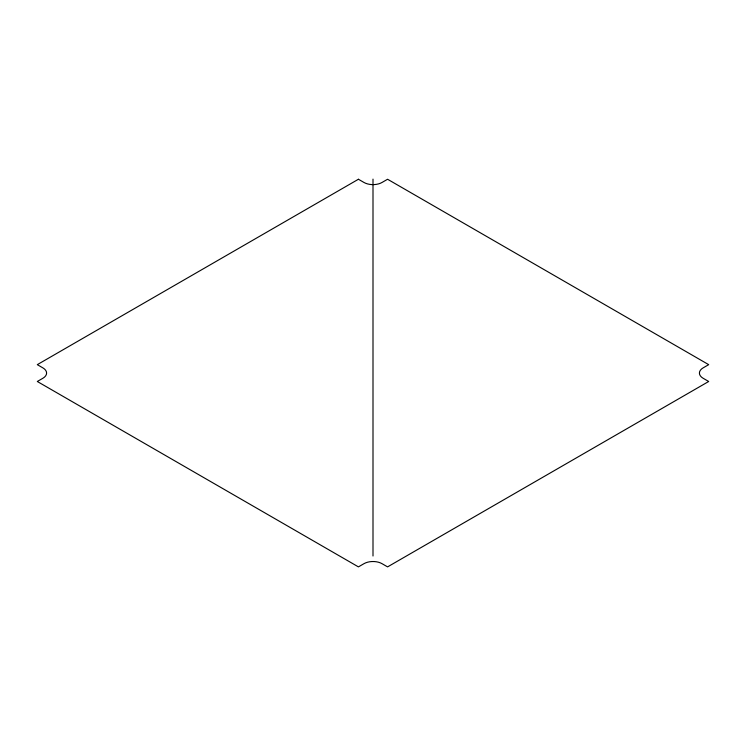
<?xml version="1.0" encoding="UTF-8"?>
<svg xmlns="http://www.w3.org/2000/svg" width="746" height="746" viewBox="0 0 746 746"><rect width="100%" height="100%" fill="white"/><g stroke="black" fill="none" stroke-linecap="round" stroke-linejoin="round"><path stroke-width="1.12" d="M373 179.115L373 556.003M358.425 179.254L37.3 364.654L42.876 367.871A12.738 7.357 0 0 1 42.876 378.269L37.3 381.486L358.425 566.885L363.992 563.668A12.738 7.357 0 0 1 382.008 563.668L387.575 566.885L708.7 381.486L703.124 378.269A12.738 7.357 0 0 1 703.124 367.871L708.7 364.654L387.575 179.254L382.008 182.472A12.738 7.357 0 0 1 363.992 182.472L358.425 179.254"/></g></svg>
